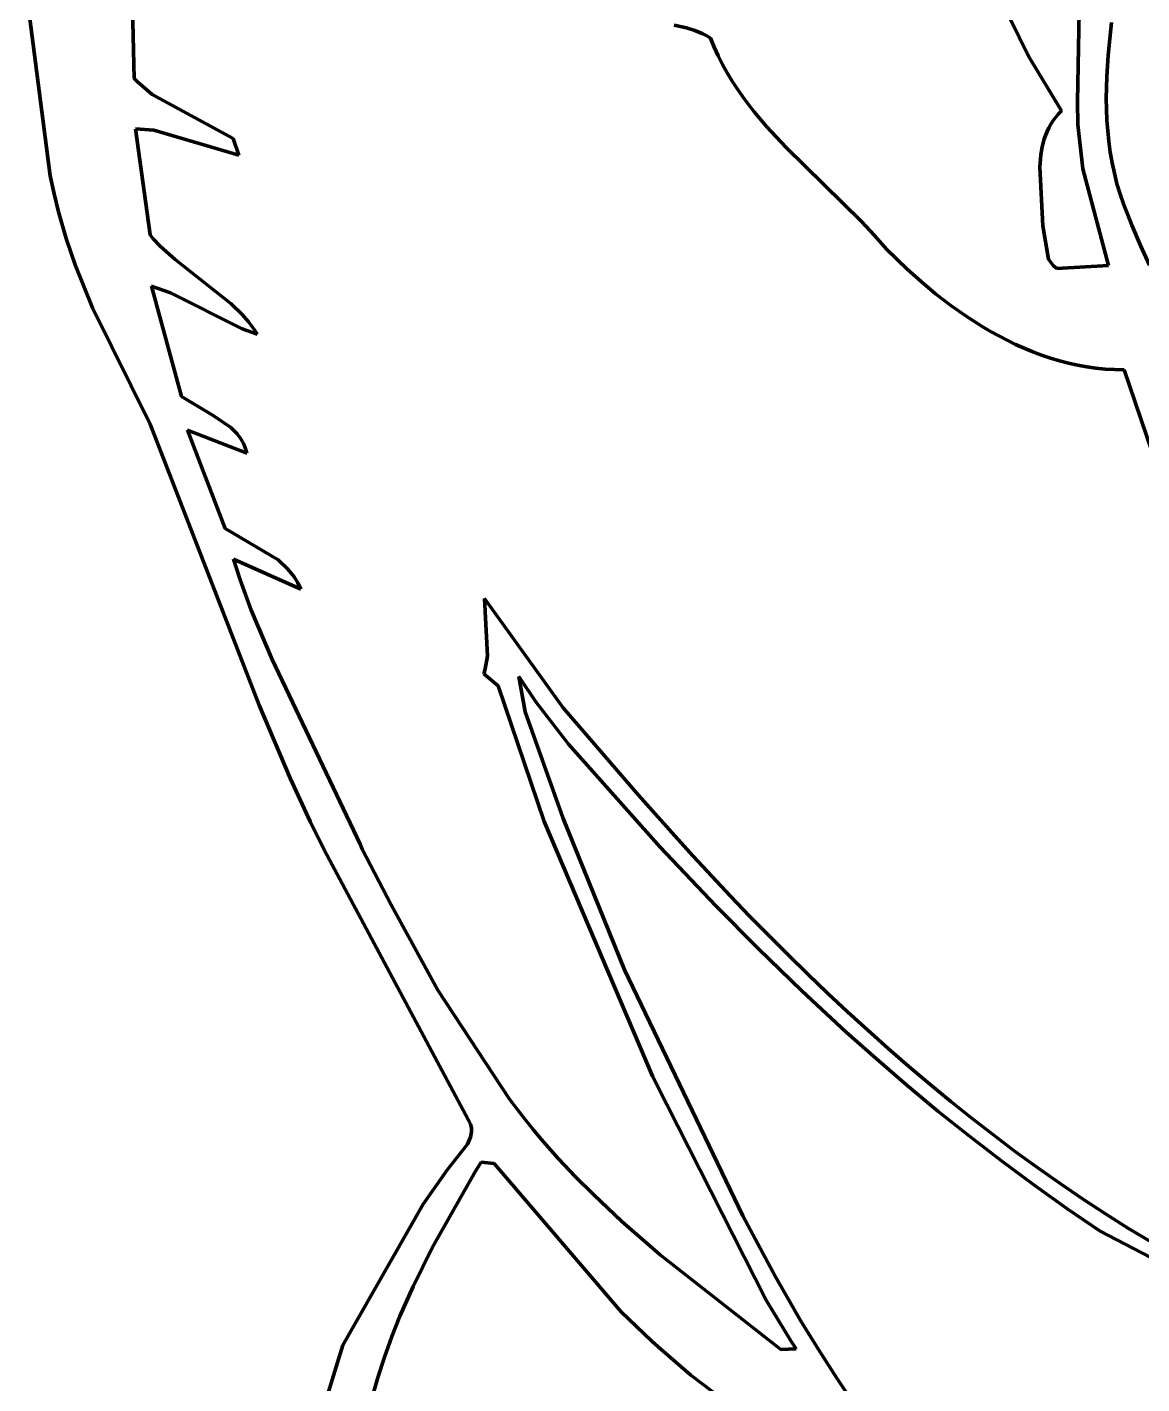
# Model space of a CAD drawing. Header units: millimetres. Extents: x 0 to 15.3, y 0 to 17.7.
# Drawn here: x 3.78 to 5.319, y 10.442 to 12.315 of the extents above; entities that cross this region are included whole.
import ezdxf

# ---------------------------------------------------------------- set-up
doc = ezdxf.new("R2010")
doc.units = ezdxf.units.MM
doc.layers.add('color#0a0a0aff', color=7, linetype='CONTINUOUS', lineweight=100)
doc.layers.add('color#ffffffff', color=7, linetype='CONTINUOUS', lineweight=100)

msp = doc.modelspace()

# ---------------------------------------------------------------- linework, layer by layer
at = {"layer": 'color#0a0a0aff'}
for p, q in [((5.2299, 12.2118), (5.2333, 12.4049)), ((3.9244, 12.3689), (3.9276, 12.2442)), ((3.8117, 12.11), (3.7797, 12.3556)), ((5.1237, 12.3543), (5.162, 12.2749)), ((4.6902, 12.314), (4.6728, 12.3178)), ((4.7015, 12.3105), (4.6902, 12.314)), ((4.7126, 12.3059), (4.7015, 12.3105)), ((5.2768, 12.3216), (5.2722, 12.2766)), ((4.718, 12.3031), (4.7126, 12.3059)), ((4.7233, 12.3), (4.718, 12.3031)), ((4.7284, 12.2875), (4.7233, 12.3)), ((4.7339, 12.2754), (4.7284, 12.2875)), ((4.7399, 12.2635), (4.7339, 12.2754)), ((5.162, 12.2749), (5.2077, 12.1996)), ((5.2722, 12.2766), (5.2703, 12.2466)), ((4.7463, 12.252), (4.7399, 12.2635)), ((4.7531, 12.2407), (4.7463, 12.252)), ((3.9276, 12.2442), (3.9316, 12.2403)), ((3.9316, 12.2403), (3.9525, 12.2221)), ((4.7602, 12.2297), (4.7531, 12.2407)), ((5.2703, 12.2466), (5.2698, 12.2316)), ((3.9525, 12.2221), (4.0641, 12.1613)), ((4.7677, 12.219), (4.7602, 12.2297)), ((4.7755, 12.2085), (4.7677, 12.219)), ((5.2698, 12.2316), (5.2696, 12.2166)), ((5.2696, 12.2166), (5.2698, 12.2017)), ((4.7836, 12.1982), (4.7755, 12.2085)), ((4.8005, 12.1781), (4.7836, 12.1982)), ((5.2077, 12.1996), (5.2035, 12.1952)), ((5.2302, 12.1809), (5.2299, 12.2118)), ((5.2698, 12.2017), (5.2705, 12.1869)), ((4.8274, 12.1491), (4.8005, 12.1781)), ((5.1932, 12.1812), (5.1904, 12.1762)), ((5.1963, 12.186), (5.1932, 12.1812)), ((5.1997, 12.1907), (5.1963, 12.186)), ((5.2035, 12.1952), (5.1997, 12.1907)), ((5.2372, 12.1193), (5.2302, 12.1809)), ((5.2705, 12.1869), (5.2715, 12.1721)), ((3.9548, 12.173), (3.9292, 12.1748)), ((3.9292, 12.1748), (3.9494, 12.0282)), ((4.0721, 12.1384), (3.9548, 12.173)), ((4.0641, 12.1613), (4.0721, 12.1384)), ((5.184, 12.1607), (5.1811, 12.1499)), ((5.188, 12.1712), (5.184, 12.1607)), ((5.1904, 12.1762), (5.188, 12.1712)), ((5.2715, 12.1721), (5.273, 12.1573)), ((4.9314, 12.0468), (4.8274, 12.1491)), ((5.1811, 12.1499), (5.1791, 12.1388)), ((5.273, 12.1573), (5.2751, 12.1426)), ((5.2751, 12.1426), (5.2776, 12.1279)), ((5.1791, 12.1388), (5.1776, 12.1217)), ((5.1776, 12.1217), (5.1818, 12.041)), ((5.2776, 12.1279), (5.2807, 12.1133)), ((3.8169, 12.0848), (3.8117, 12.11)), ((5.2725, 11.986), (5.2372, 12.1193)), ((5.2807, 12.1133), (5.2843, 12.0988)), ((3.8231, 12.06), (3.8169, 12.0848)), ((5.2843, 12.0988), (5.2886, 12.0844)), ((5.2886, 12.0844), (5.2936, 12.07)), ((5.2936, 12.07), (5.2992, 12.0558)), ((3.8338, 12.0232), (3.8231, 12.06)), ((4.9494, 12.0276), (4.9314, 12.0468)), ((5.2992, 12.0558), (5.3047, 12.0416)), ((3.9494, 12.0282), (3.9539, 12.0229)), ((4.9667, 12.0079), (4.9494, 12.0276)), ((5.1818, 12.041), (5.19, 11.9949)), ((5.3047, 12.0416), (5.3166, 12.0137)), ((3.8462, 11.987), (3.8338, 12.0232)), ((3.9539, 12.0229), (3.9633, 12.0128)), ((3.9633, 12.0128), (3.984, 11.9942)), ((5.3166, 12.0137), (5.3294, 11.9863)), ((3.984, 11.9942), (4.0616, 11.9331)), ((4.9945, 11.9811), (4.9667, 12.0079)), ((5.19, 11.9949), (5.196, 11.9861)), ((3.87, 11.9277), (3.8462, 11.987)), ((5.0139, 11.9638), (4.9945, 11.9811)), ((5.196, 11.9861), (5.2014, 11.9818)), ((5.2014, 11.9818), (5.2725, 11.986)), ((3.9778, 11.9483), (3.9515, 11.9574)), ((3.9515, 11.9574), (3.9927, 11.8049)), ((5.034, 11.9471), (5.0139, 11.9638)), ((4.0765, 11.8984), (3.9778, 11.9483)), ((4.0616, 11.9331), (4.0764, 11.9185)), ((5.0549, 11.931), (5.034, 11.9471)), ((3.9494, 11.7671), (3.87, 11.9277)), ((4.0764, 11.9185), (4.0855, 11.9081)), ((5.0763, 11.9159), (5.0549, 11.931)), ((5.0984, 11.9018), (5.0763, 11.9159)), ((4.0974, 11.8911), (4.0765, 11.8984)), ((4.0855, 11.9081), (4.0937, 11.897)), ((4.0937, 11.897), (4.0974, 11.8911)), ((5.1097, 11.8951), (5.0984, 11.9018)), ((5.1211, 11.8888), (5.1097, 11.8951)), ((5.1327, 11.8827), (5.1211, 11.8888)), ((5.1444, 11.8771), (5.1327, 11.8827)), ((5.1562, 11.8717), (5.1444, 11.8771)), ((5.1682, 11.8668), (5.1562, 11.8717)), ((5.1803, 11.8623), (5.1682, 11.8668)), ((5.1925, 11.8581), (5.1803, 11.8623)), ((5.2048, 11.8544), (5.1925, 11.8581)), ((5.2172, 11.8512), (5.2048, 11.8544)), ((5.2298, 11.8484), (5.2172, 11.8512)), ((5.2425, 11.8461), (5.2298, 11.8484)), ((5.2553, 11.8443), (5.2425, 11.8461)), ((5.2681, 11.843), (5.2553, 11.8443)), ((5.2811, 11.8422), (5.2681, 11.843)), ((5.2942, 11.842), (5.2811, 11.8422)), ((5.3562, 11.659), (5.2942, 11.842)), ((3.9927, 11.8049), (4.0365, 11.7789)), ((4.0999, 11.3789), (3.9494, 11.7671)), ((4.0365, 11.7789), (4.0611, 11.7621)), ((4.0829, 11.7271), (4.0013, 11.7588)), ((4.0013, 11.7588), (4.0531, 11.6227)), ((4.0611, 11.7621), (4.0698, 11.7534)), ((4.0698, 11.7534), (4.0747, 11.7468)), ((4.0747, 11.7468), (4.0787, 11.7395)), ((4.0787, 11.7395), (4.0803, 11.7356)), ((4.0803, 11.7356), (4.0817, 11.7315)), ((4.0817, 11.7315), (4.0829, 11.7271)), ((4.0531, 11.6227), (4.1263, 11.5797)), ((4.1575, 11.539), (4.0644, 11.5804)), ((4.0644, 11.5804), (4.0737, 11.5521)), ((4.1263, 11.5797), (4.1398, 11.5669)), ((4.1398, 11.5669), (4.1485, 11.556)), ((4.0737, 11.5521), (4.0891, 11.5103)), ((4.1485, 11.556), (4.1534, 11.5478)), ((4.1534, 11.5478), (4.1575, 11.539)), ((4.4151, 11.4468), (4.411, 11.526)), ((4.411, 11.526), (4.5196, 11.3751)), ((4.0891, 11.5103), (4.118, 11.442)), ((4.4122, 11.4292), (4.4151, 11.4468)), ((4.118, 11.442), (4.2394, 11.1872)), ((4.41, 11.4223), (4.4122, 11.4292)), ((4.43, 11.4056), (4.41, 11.4223)), ((4.4586, 11.4186), (4.4671, 11.3696)), ((4.482, 11.3834), (4.4586, 11.4186)), ((4.4935, 11.2182), (4.43, 11.4056)), ((4.1428, 11.2781), (4.0999, 11.3789)), ((4.5273, 11.3251), (4.482, 11.3834)), ((4.5196, 11.3751), (4.5744, 11.3119)), ((4.4671, 11.3696), (4.5198, 11.2226)), ((4.6538, 11.183), (4.5273, 11.3251)), ((4.5744, 11.3119), (4.6236, 11.2548)), ((4.1705, 11.2185), (4.1428, 11.2781)), ((4.6236, 11.2548), (4.6737, 11.1983)), ((4.5198, 11.2226), (4.6042, 11.0137)), ((4.1899, 11.1791), (4.1705, 11.2185)), ((4.643, 10.8668), (4.4935, 11.2182)), ((4.2394, 11.1872), (4.2424, 11.18)), ((4.6737, 11.1983), (4.6992, 11.1704)), ((4.3891, 10.8057), (4.1899, 11.1791)), ((4.2424, 11.18), (4.2825, 11.1032)), ((4.7304, 11.102), (4.6538, 11.183)), ((4.6992, 11.1704), (4.7249, 11.1426)), ((4.7249, 11.1426), (4.7508, 11.1151)), ((4.7508, 11.1151), (4.777, 11.0878)), ((4.2825, 11.1032), (4.3466, 10.9856)), ((4.7892, 11.0426), (4.7304, 11.102)), ((4.777, 11.0878), (4.8035, 11.0608)), ((4.8035, 11.0608), (4.8303, 11.034)), ((4.8492, 10.9844), (4.7892, 11.0426)), ((4.8303, 11.034), (4.8573, 11.0075)), ((4.6042, 11.0137), (4.7676, 10.6736)), ((4.8573, 11.0075), (4.8846, 10.9814)), ((4.3466, 10.9856), (4.4455, 10.8351)), ((4.9105, 10.9275), (4.8492, 10.9844)), ((4.8846, 10.9814), (4.9123, 10.9555)), ((4.9123, 10.9555), (4.9402, 10.93)), ((4.9521, 10.8905), (4.9105, 10.9275)), ((4.9402, 10.93), (4.9684, 10.9049)), ((4.9684, 10.9049), (4.9969, 10.8801)), ((4.9943, 10.8541), (4.9521, 10.8905)), ((4.6631, 10.8275), (4.643, 10.8668)), ((4.9969, 10.8801), (5.0258, 10.8557)), ((5.0372, 10.8185), (4.9943, 10.8541)), ((5.0258, 10.8557), (5.0549, 10.8317)), ((4.4455, 10.8351), (4.4562, 10.8209)), ((5.0549, 10.8317), (5.0844, 10.8082)), ((4.4562, 10.8209), (4.4671, 10.8069)), ((4.7999, 10.5575), (4.6631, 10.8275)), ((5.0806, 10.7836), (5.0372, 10.8185)), ((4.3906, 10.803), (4.3891, 10.8057)), ((4.3917, 10.8003), (4.3906, 10.803)), ((4.3931, 10.7951), (4.3917, 10.8003)), ((4.3934, 10.7899), (4.3931, 10.7951)), ((4.4671, 10.8069), (4.4782, 10.7932)), ((4.4782, 10.7932), (4.4895, 10.7796)), ((5.0844, 10.8082), (5.1142, 10.785)), ((4.3602, 10.7377), (4.3875, 10.7729)), ((4.3875, 10.7729), (4.392, 10.7825)), ((4.392, 10.7825), (4.3934, 10.7899)), ((4.4895, 10.7796), (4.5129, 10.7532)), ((5.1247, 10.7496), (5.0806, 10.7836)), ((5.1142, 10.785), (5.1444, 10.7624)), ((4.5129, 10.7532), (4.537, 10.7276)), ((5.1444, 10.7624), (5.1749, 10.7402)), ((4.3267, 10.6898), (4.3602, 10.7377)), ((4.3987, 10.7353), (4.3394, 10.6305)), ((4.4065, 10.7481), (4.3987, 10.7353)), ((4.4246, 10.7463), (4.4065, 10.7481)), ((4.5999, 10.5413), (4.4246, 10.7463)), ((5.1695, 10.7164), (5.1247, 10.7496)), ((5.1749, 10.7402), (5.2057, 10.7185)), ((4.537, 10.7276), (4.5619, 10.7026)), ((5.215, 10.6841), (5.1695, 10.7164)), ((5.2057, 10.7185), (5.2369, 10.6972)), ((4.5619, 10.7026), (4.6004, 10.6664)), ((5.2369, 10.6972), (5.2685, 10.6765)), ((4.2157, 10.4952), (4.3267, 10.6898)), ((5.2611, 10.6528), (5.215, 10.6841)), ((4.6004, 10.6664), (4.6537, 10.62)), ((4.7676, 10.6736), (4.8123, 10.5906)), ((5.2685, 10.6765), (5.3004, 10.6564)), ((5.4105, 10.5749), (5.2611, 10.6528)), ((5.3004, 10.6564), (5.3327, 10.6368)), ((4.3394, 10.6305), (4.3127, 10.5764)), ((4.6537, 10.62), (4.8204, 10.4892)), ((4.8123, 10.5906), (4.8476, 10.5294)), ((4.3127, 10.5764), (4.2944, 10.5351)), ((4.8342, 10.5013), (4.7999, 10.5575)), ((4.2944, 10.5351), (4.2833, 10.5072)), ((4.6423, 10.5008), (4.5999, 10.5413)), ((4.8476, 10.5294), (4.8721, 10.4892)), ((4.1101, 10.1559), (4.2157, 10.4952)), ((4.2833, 10.5072), (4.273, 10.4789)), ((4.6511, 10.493), (4.6423, 10.5008)), ((4.6961, 10.454), (4.6511, 10.493)), ((4.8414, 10.4903), (4.8342, 10.5013)), ((4.273, 10.4789), (4.2637, 10.4504)), ((4.8204, 10.4892), (4.8414, 10.4903)), ((4.8721, 10.4892), (4.8975, 10.4495)), ((4.8504, 10.3373), (4.6961, 10.454)), ((4.2637, 10.4504), (4.2555, 10.4215)), ((4.8975, 10.4495), (4.9239, 10.4104))]:
    msp.add_line(p, q, dxfattribs=at)
at = {"layer": 'color#ffffffff'}
for p, q in [((5.2333, 12.4049), (5.2299, 12.2118)), ((3.9276, 12.2442), (3.9244, 12.3689)), ((3.7797, 12.3556), (3.8117, 12.11)), ((5.162, 12.2749), (5.1237, 12.3543)), ((4.6728, 12.3178), (4.6902, 12.314)), ((4.6902, 12.314), (4.7015, 12.3105)), ((4.7015, 12.3105), (4.7126, 12.3059)), ((5.2722, 12.2766), (5.2768, 12.3216)), ((4.7126, 12.3059), (4.718, 12.3031)), ((4.718, 12.3031), (4.7233, 12.3)), ((4.7233, 12.3), (4.7284, 12.2875)), ((4.7284, 12.2875), (4.7339, 12.2754)), ((4.7339, 12.2754), (4.7399, 12.2635)), ((5.2077, 12.1996), (5.162, 12.2749)), ((5.2703, 12.2466), (5.2722, 12.2766)), ((4.7399, 12.2635), (4.7463, 12.252)), ((4.7463, 12.252), (4.7531, 12.2407)), ((3.9316, 12.2403), (3.9276, 12.2442)), ((3.9525, 12.2221), (3.9316, 12.2403)), ((4.7531, 12.2407), (4.7602, 12.2297)), ((5.2698, 12.2316), (5.2703, 12.2466)), ((4.0641, 12.1613), (3.9525, 12.2221)), ((4.7602, 12.2297), (4.7677, 12.219)), ((4.7677, 12.219), (4.7755, 12.2085)), ((5.2696, 12.2166), (5.2698, 12.2316)), ((5.2698, 12.2017), (5.2696, 12.2166)), ((4.7755, 12.2085), (4.7836, 12.1982)), ((4.7836, 12.1982), (4.8005, 12.1781)), ((5.2035, 12.1952), (5.2077, 12.1996)), ((5.2299, 12.2118), (5.2302, 12.1809)), ((5.2705, 12.1869), (5.2698, 12.2017)), ((4.8005, 12.1781), (4.8274, 12.1491)), ((5.1904, 12.1762), (5.1932, 12.1812)), ((5.1932, 12.1812), (5.1963, 12.186)), ((5.1963, 12.186), (5.1997, 12.1907)), ((5.1997, 12.1907), (5.2035, 12.1952)), ((5.2302, 12.1809), (5.2372, 12.1193)), ((5.2715, 12.1721), (5.2705, 12.1869)), ((3.9494, 12.0282), (3.9292, 12.1748)), ((3.9292, 12.1748), (3.9548, 12.173)), ((3.9548, 12.173), (4.0721, 12.1384)), ((4.0721, 12.1384), (4.0641, 12.1613)), ((5.1811, 12.1499), (5.184, 12.1607)), ((5.184, 12.1607), (5.188, 12.1712)), ((5.188, 12.1712), (5.1904, 12.1762)), ((5.273, 12.1573), (5.2715, 12.1721)), ((4.8274, 12.1491), (4.9314, 12.0468)), ((5.1791, 12.1388), (5.1811, 12.1499)), ((5.2751, 12.1426), (5.273, 12.1573)), ((5.2776, 12.1279), (5.2751, 12.1426)), ((5.1776, 12.1217), (5.1791, 12.1388)), ((5.1818, 12.041), (5.1776, 12.1217)), ((5.2807, 12.1133), (5.2776, 12.1279)), ((3.8117, 12.11), (3.8169, 12.0848)), ((5.2372, 12.1193), (5.2725, 11.986)), ((5.2843, 12.0988), (5.2807, 12.1133)), ((3.8169, 12.0848), (3.8231, 12.06)), ((5.2886, 12.0844), (5.2843, 12.0988)), ((5.2936, 12.07), (5.2886, 12.0844)), ((5.2992, 12.0558), (5.2936, 12.07)), ((3.8231, 12.06), (3.8338, 12.0232)), ((4.9314, 12.0468), (4.9494, 12.0276)), ((5.3047, 12.0416), (5.2992, 12.0558)), ((3.9539, 12.0229), (3.9494, 12.0282)), ((4.9494, 12.0276), (4.9667, 12.0079)), ((5.19, 11.9949), (5.1818, 12.041)), ((5.3166, 12.0137), (5.3047, 12.0416)), ((3.8338, 12.0232), (3.8462, 11.987)), ((3.9633, 12.0128), (3.9539, 12.0229)), ((3.984, 11.9942), (3.9633, 12.0128)), ((5.3294, 11.9863), (5.3166, 12.0137)), ((4.0616, 11.9331), (3.984, 11.9942)), ((4.9667, 12.0079), (4.9945, 11.9811)), ((5.196, 11.9861), (5.19, 11.9949)), ((3.8462, 11.987), (3.87, 11.9277)), ((4.9945, 11.9811), (5.0139, 11.9638)), ((5.2014, 11.9818), (5.196, 11.9861)), ((5.2725, 11.986), (5.2014, 11.9818)), ((3.9927, 11.8049), (3.9515, 11.9574)), ((3.9515, 11.9574), (3.9778, 11.9483)), ((5.0139, 11.9638), (5.034, 11.9471)), ((3.9778, 11.9483), (4.0765, 11.8984)), ((4.0764, 11.9185), (4.0616, 11.9331)), ((5.034, 11.9471), (5.0549, 11.931)), ((3.87, 11.9277), (3.9494, 11.7671)), ((4.0855, 11.9081), (4.0764, 11.9185)), ((5.0549, 11.931), (5.0763, 11.9159)), ((5.0763, 11.9159), (5.0984, 11.9018)), ((4.0765, 11.8984), (4.0974, 11.8911)), ((4.0937, 11.897), (4.0855, 11.9081)), ((4.0974, 11.8911), (4.0937, 11.897)), ((5.0984, 11.9018), (5.1097, 11.8951)), ((5.1097, 11.8951), (5.1211, 11.8888)), ((5.1211, 11.8888), (5.1327, 11.8827)), ((5.1327, 11.8827), (5.1444, 11.8771)), ((5.1444, 11.8771), (5.1562, 11.8717)), ((5.1562, 11.8717), (5.1682, 11.8668)), ((5.1682, 11.8668), (5.1803, 11.8623)), ((5.1803, 11.8623), (5.1925, 11.8581)), ((5.1925, 11.8581), (5.2048, 11.8544)), ((5.2048, 11.8544), (5.2172, 11.8512)), ((5.2172, 11.8512), (5.2298, 11.8484)), ((5.2298, 11.8484), (5.2425, 11.8461)), ((5.2425, 11.8461), (5.2553, 11.8443)), ((5.2553, 11.8443), (5.2681, 11.843)), ((5.2681, 11.843), (5.2811, 11.8422)), ((5.2811, 11.8422), (5.2942, 11.842)), ((5.2942, 11.842), (5.3562, 11.659)), ((4.0365, 11.7789), (3.9927, 11.8049)), ((3.9494, 11.7671), (4.0999, 11.3789)), ((4.0611, 11.7621), (4.0365, 11.7789)), ((4.0531, 11.6227), (4.0013, 11.7588)), ((4.0013, 11.7588), (4.0829, 11.7271)), ((4.0698, 11.7534), (4.0611, 11.7621)), ((4.0747, 11.7468), (4.0698, 11.7534)), ((4.0787, 11.7395), (4.0747, 11.7468)), ((4.0803, 11.7356), (4.0787, 11.7395)), ((4.0817, 11.7315), (4.0803, 11.7356)), ((4.0829, 11.7271), (4.0817, 11.7315)), ((4.1263, 11.5797), (4.0531, 11.6227)), ((4.0737, 11.5521), (4.0644, 11.5804)), ((4.0644, 11.5804), (4.1575, 11.539)), ((4.1398, 11.5669), (4.1263, 11.5797)), ((4.1485, 11.556), (4.1398, 11.5669)), ((4.0891, 11.5103), (4.0737, 11.5521)), ((4.1534, 11.5478), (4.1485, 11.556)), ((4.1575, 11.539), (4.1534, 11.5478)), ((4.5196, 11.3751), (4.411, 11.526)), ((4.411, 11.526), (4.4151, 11.4468)), ((4.118, 11.442), (4.0891, 11.5103)), ((4.4151, 11.4468), (4.4122, 11.4292)), ((4.2394, 11.1872), (4.118, 11.442)), ((4.4122, 11.4292), (4.41, 11.4223)), ((4.41, 11.4223), (4.43, 11.4056)), ((4.4586, 11.4186), (4.482, 11.3834)), ((4.4671, 11.3696), (4.4586, 11.4186)), ((4.43, 11.4056), (4.4935, 11.2182)), ((4.0999, 11.3789), (4.1428, 11.2781)), ((4.482, 11.3834), (4.5273, 11.3251)), ((4.5744, 11.3119), (4.5196, 11.3751)), ((4.5198, 11.2226), (4.4671, 11.3696)), ((4.5273, 11.3251), (4.6538, 11.183)), ((4.6236, 11.2548), (4.5744, 11.3119)), ((4.1428, 11.2781), (4.1705, 11.2185)), ((4.6737, 11.1983), (4.6236, 11.2548)), ((4.6042, 11.0137), (4.5198, 11.2226)), ((4.1705, 11.2185), (4.1899, 11.1791)), ((4.4935, 11.2182), (4.643, 10.8668)), ((4.2424, 11.18), (4.2394, 11.1872)), ((4.6992, 11.1704), (4.6737, 11.1983)), ((4.1899, 11.1791), (4.3891, 10.8057)), ((4.2825, 11.1032), (4.2424, 11.18)), ((4.6538, 11.183), (4.7304, 11.102)), ((4.7249, 11.1426), (4.6992, 11.1704)), ((4.7508, 11.1151), (4.7249, 11.1426)), ((4.777, 11.0878), (4.7508, 11.1151)), ((4.3466, 10.9856), (4.2825, 11.1032)), ((4.7304, 11.102), (4.7892, 11.0426)), ((4.8035, 11.0608), (4.777, 11.0878)), ((4.8303, 11.034), (4.8035, 11.0608)), ((4.7892, 11.0426), (4.8492, 10.9844)), ((4.8573, 11.0075), (4.8303, 11.034)), ((4.7676, 10.6736), (4.6042, 11.0137)), ((4.8846, 10.9814), (4.8573, 11.0075)), ((4.4455, 10.8351), (4.3466, 10.9856)), ((4.8492, 10.9844), (4.9105, 10.9275)), ((4.9123, 10.9555), (4.8846, 10.9814)), ((4.9402, 10.93), (4.9123, 10.9555)), ((4.9105, 10.9275), (4.9521, 10.8905)), ((4.9684, 10.9049), (4.9402, 10.93)), ((4.9969, 10.8801), (4.9684, 10.9049)), ((4.9521, 10.8905), (4.9943, 10.8541)), ((4.643, 10.8668), (4.6631, 10.8275)), ((5.0258, 10.8557), (4.9969, 10.8801)), ((4.9943, 10.8541), (5.0372, 10.8185)), ((5.0549, 10.8317), (5.0258, 10.8557)), ((4.4562, 10.8209), (4.4455, 10.8351)), ((5.0844, 10.8082), (5.0549, 10.8317)), ((4.4671, 10.8069), (4.4562, 10.8209)), ((4.6631, 10.8275), (4.7999, 10.5575)), ((5.0372, 10.8185), (5.0806, 10.7836)), ((4.3891, 10.8057), (4.3906, 10.803)), ((4.3906, 10.803), (4.3917, 10.8003)), ((4.3917, 10.8003), (4.3931, 10.7951)), ((4.3931, 10.7951), (4.3934, 10.7899)), ((4.4782, 10.7932), (4.4671, 10.8069)), ((4.4895, 10.7796), (4.4782, 10.7932)), ((5.1142, 10.785), (5.0844, 10.8082)), ((4.3875, 10.7729), (4.3602, 10.7377)), ((4.392, 10.7825), (4.3875, 10.7729)), ((4.3934, 10.7899), (4.392, 10.7825)), ((4.5129, 10.7532), (4.4895, 10.7796)), ((5.0806, 10.7836), (5.1247, 10.7496)), ((5.1444, 10.7624), (5.1142, 10.785)), ((4.537, 10.7276), (4.5129, 10.7532)), ((5.1749, 10.7402), (5.1444, 10.7624)), ((4.3602, 10.7377), (4.3267, 10.6898)), ((4.3394, 10.6305), (4.3987, 10.7353)), ((4.3987, 10.7353), (4.4065, 10.7481)), ((4.4065, 10.7481), (4.4246, 10.7463)), ((4.4246, 10.7463), (4.5999, 10.5413)), ((5.1247, 10.7496), (5.1695, 10.7164)), ((5.2057, 10.7185), (5.1749, 10.7402)), ((4.5619, 10.7026), (4.537, 10.7276)), ((5.1695, 10.7164), (5.215, 10.6841)), ((5.2369, 10.6972), (5.2057, 10.7185)), ((4.6004, 10.6664), (4.5619, 10.7026)), ((5.2685, 10.6765), (5.2369, 10.6972)), ((4.3267, 10.6898), (4.2157, 10.4952)), ((5.215, 10.6841), (5.2611, 10.6528)), ((4.6537, 10.62), (4.6004, 10.6664)), ((4.8123, 10.5906), (4.7676, 10.6736)), ((5.3004, 10.6564), (5.2685, 10.6765)), ((5.2611, 10.6528), (5.4105, 10.5749)), ((5.3327, 10.6368), (5.3004, 10.6564)), ((4.3127, 10.5764), (4.3394, 10.6305)), ((4.8204, 10.4892), (4.6537, 10.62)), ((4.8476, 10.5294), (4.8123, 10.5906)), ((4.2944, 10.5351), (4.3127, 10.5764)), ((4.7999, 10.5575), (4.8342, 10.5013)), ((4.2833, 10.5072), (4.2944, 10.5351)), ((4.5999, 10.5413), (4.6423, 10.5008)), ((4.8721, 10.4892), (4.8476, 10.5294)), ((4.2157, 10.4952), (4.1101, 10.1559)), ((4.273, 10.4789), (4.2833, 10.5072)), ((4.6423, 10.5008), (4.6511, 10.493)), ((4.6511, 10.493), (4.6961, 10.454)), ((4.8342, 10.5013), (4.8414, 10.4903)), ((4.2637, 10.4504), (4.273, 10.4789)), ((4.8414, 10.4903), (4.8204, 10.4892)), ((4.8975, 10.4495), (4.8721, 10.4892)), ((4.6961, 10.454), (4.8504, 10.3373)), ((4.2555, 10.4215), (4.2637, 10.4504)), ((4.9239, 10.4104), (4.8975, 10.4495))]:
    msp.add_line(p, q, dxfattribs=at)

doc.saveas('drawing.dxf')
